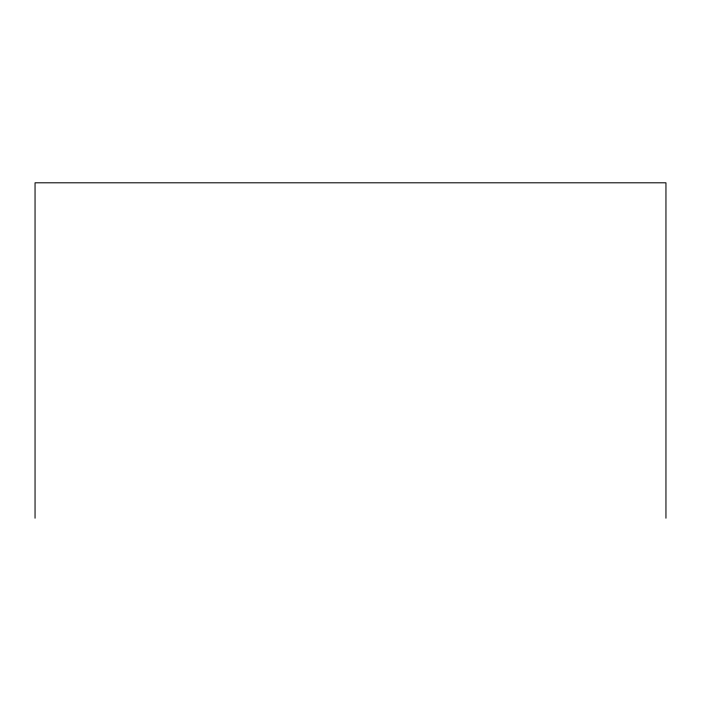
<?xml version="1.0" encoding="UTF-8"?>
<svg xmlns="http://www.w3.org/2000/svg" width="701" height="701" viewBox="0 0 701 701"><rect width="100%" height="100%" fill="white"/><g stroke="black" fill="none" stroke-linecap="round" stroke-linejoin="round"><path stroke-width="1.05" d="M665.95 518.197L665.95 182.803L35.05 182.803L35.05 518.197"/></g></svg>
